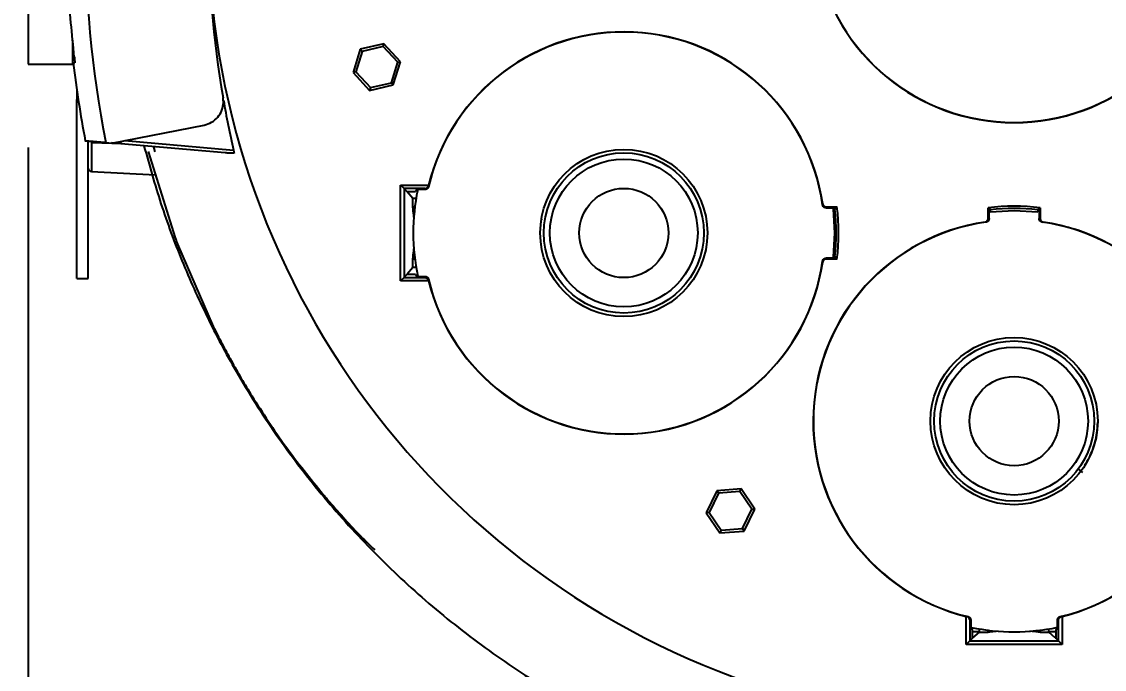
# Model space of a CAD drawing. Header units: inches. Extents: x 0.7 to 44.2, y 3.2 to 34.6.
# Drawn here: x 35.673 to 40.228, y 9.159 to 11.882 of the extents above; entities that cross this region are included whole.
import ezdxf

# ---------------------------------------------------------------- set-up
doc = ezdxf.new("R2010")
doc.units = ezdxf.units.IN
doc.header["$MEASUREMENT"] = 0
doc.layers.add('DIM', color=1, linetype='Continuous')
doc.styles.add('Arial', font='arial.ttf')
doc.dimstyles.new('ETC EU Metric & ANSI.35 Stacked', dxfattribs={"dimscale": 2.666667, "dimtxt": 0.35, "dimasz": 0.4375, "dimexe": 0.35, "dimexo": 0.35, "dimgap": 0.116667, "dimtad": 0, "dimtih": 1, "dimtoh": 1, "dimdec": 0, "dimlfac": 25.4, "dimzin": 4, "dimdsep": 46, "dimtxsty": 'Arial', "dimcen": 0.175, "dimadec": 0, "dimazin": 0, "dimtfac": 0.75, "dimtdec": 0, "dimtofl": 0, "dimtmove": 0, "dimatfit": 3, "dimfxl": 1, "dimtolj": 1, "dimtzin": 0, "dimarcsym": 0})

# ---------------------------------------------------------------- blocks, each defined once
blk = doc.blocks.new('*D0')
at = {"layer": 'Defpoints', "color": 0, "transparency": 16777216}
for p in [(35.7011, 11.703), (43.9251, 11.703), (43.9251, 6.9235)]:
    blk.add_point(p, dxfattribs=at)
at = {"layer": 'DIM', "color": 0, "lineweight": -2, "transparency": 16777216}
for p, q in [((35.7011, 11.353), (35.7011, 6.5735)), ((43.9251, 11.353), (43.9251, 6.5735)), ((36.1386, 6.9235), (38.9042, 6.9235)), ((43.4876, 6.9235), (40.722, 6.9235))]:
    blk.add_line(p, q, dxfattribs=at)
at = {"layer": 'DIM', "color": 0, "transparency": 16777216}
for points in [[(36.1386, 6.9964), (36.1386, 6.8506), (35.7011, 6.9235)], [(43.4876, 6.9964), (43.4876, 6.8506), (43.9251, 6.9235)]]:
    blk.add_solid(points, dxfattribs=at)
at = {"layer": 'DIM', "color": 0, "transparency": 16777216, "char_height": 0.35, "attachment_point": 5, "style": 'Arial'}
for s, insert in [('\\A1;209mm', (39.8131, 7.2189)), ('\\A1;[8.22"]', (39.8131, 6.5825))]:
    blk.add_mtext(s, dxfattribs=dict(at, insert=insert))
blk = doc.blocks.new('*D1')
at = {"layer": 'Defpoints', "color": 0, "transparency": 16777216}
for p in [(34.3731, 12.923), (44.2406, 12.1062), (34.3731, 5.2686)]:
    blk.add_point(p, dxfattribs=at)
at = {"layer": 'DIM', "color": 0, "lineweight": -2, "transparency": 16777216}
for p, q in [((34.3731, 12.573), (34.3731, 4.9186)), ((44.2406, 11.7562), (44.2406, 4.9186)), ((34.8106, 5.2686), (38.3979, 5.2686)), ((43.8031, 5.2686), (40.2158, 5.2686))]:
    blk.add_line(p, q, dxfattribs=at)
at = {"layer": 'DIM', "color": 0, "transparency": 16777216}
for points in [[(34.8106, 5.3415), (34.8106, 5.1957), (34.3731, 5.2686)], [(43.8031, 5.3415), (43.8031, 5.1957), (44.2406, 5.2686)]]:
    blk.add_solid(points, dxfattribs=at)
at = {"layer": 'DIM', "color": 0, "transparency": 16777216, "char_height": 0.35, "attachment_point": 5, "style": 'Arial'}
for s, insert in [('\\A1;251mm', (39.3068, 5.564)), ('\\A1;[9.87"]', (39.3068, 4.9277))]:
    blk.add_mtext(s, dxfattribs=dict(at, insert=insert))
blk = doc.blocks.new('*D2')
at = {"layer": 'Defpoints', "color": 0, "transparency": 16777216}
for p in [(32.6518, 16.4438), (39.3756, 16.4438), (39.8195, 8.2655)]:
    blk.add_point(p, dxfattribs=at)
at = {"layer": 'DIM', "color": 0, "lineweight": -2, "transparency": 16777216}
for p, q in [((39.0256, 16.4438), (32.3018, 16.4438)), ((32.6518, 16.0063), (32.6518, 12.991)), ((32.6518, 8.703), (32.6518, 11.7183)), ((39.4695, 8.2655), (32.3018, 8.2655))]:
    blk.add_line(p, q, dxfattribs=at)
at = {"layer": 'DIM', "color": 0, "transparency": 16777216}
for points in [[(32.5788, 16.0063), (32.7247, 16.0063), (32.6518, 16.4438)], [(32.5788, 8.703), (32.7247, 8.703), (32.6518, 8.2655)]]:
    blk.add_solid(points, dxfattribs=at)
at = {"layer": 'DIM', "color": 0, "transparency": 16777216, "char_height": 0.35, "attachment_point": 5, "style": 'Arial'}
for s, insert in [('\\A1;208mm', (32.6518, 12.65)), ('\\A1;[8.18"]', (32.6518, 12.0137))]:
    blk.add_mtext(s, dxfattribs=dict(at, insert=insert))
blk = doc.blocks.new('*D3')
at = {"layer": 'Defpoints', "color": 0, "transparency": 16777216}
for p in [(30.608, 20.4676), (37.3881, 20.4676), (39.8195, 8.2655)]:
    blk.add_point(p, dxfattribs=at)
at = {"layer": 'DIM', "color": 0, "lineweight": -2, "transparency": 16777216}
for p, q in [((37.0381, 20.4676), (30.258, 20.4676)), ((30.608, 20.0301), (30.608, 15.003)), ((30.608, 8.703), (30.608, 13.7301)), ((39.4695, 8.2655), (30.258, 8.2655))]:
    blk.add_line(p, q, dxfattribs=at)
at = {"layer": 'DIM', "color": 0, "transparency": 16777216}
for points in [[(30.535, 20.0301), (30.6809, 20.0301), (30.608, 20.4676)], [(30.535, 8.703), (30.6809, 8.703), (30.608, 8.2655)]]:
    blk.add_solid(points, dxfattribs=at)
at = {"layer": 'DIM', "color": 0, "transparency": 16777216, "char_height": 0.35, "attachment_point": 5, "style": 'Arial'}
for s, insert in [('\\A1;310mm', (30.608, 14.662)), ('\\A1;[12.20"]', (30.608, 14.0256))]:
    blk.add_mtext(s, dxfattribs=dict(at, insert=insert))

msp = doc.modelspace()

# ---------------------------------------------------------------- linework, layer by layer
for p, q in [((35.7011, 11.9251), (35.7011, 11.703)), ((35.8881, 11.703), (35.8881, 11.804)), ((37.0975, 11.7661), (37.0673, 11.6683)), ((37.1057, 11.7572), (37.0791, 11.671)), ((37.1972, 11.7888), (37.0975, 11.7661)), ((37.1057, 11.7572), (37.0975, 11.7661)), ((37.1936, 11.7773), (37.1057, 11.7572)), ((37.1936, 11.7773), (37.1972, 11.7888)), ((37.255, 11.7112), (37.1936, 11.7773)), ((37.2668, 11.7138), (37.1972, 11.7888)), ((35.8912, 11.7085), (35.896, 11.7089)), ((37.2284, 11.625), (37.255, 11.7112)), ((37.2366, 11.6161), (37.2668, 11.7138)), ((37.255, 11.7112), (37.2668, 11.7138)), ((35.7011, 11.703), (35.8881, 11.703)), ((37.0791, 11.671), (37.0673, 11.6683)), ((37.0673, 11.6683), (37.1369, 11.5933)), ((37.0791, 11.671), (37.1405, 11.6049)), ((37.1369, 11.5933), (37.2366, 11.6161)), ((37.1405, 11.6049), (37.2284, 11.625)), ((37.2284, 11.625), (37.2366, 11.6161)), ((35.9051, 11.5968), (35.9051, 11.5547)), ((37.1405, 11.6049), (37.1369, 11.5933)), ((35.9051, 11.5547), (35.9113, 11.5547)), ((35.9051, 10.803), (35.9051, 11.5547)), ((36.0531, 11.3719), (36.4408, 11.4473)), ((35.9531, 10.803), (35.9531, 11.3812)), ((35.9673, 11.3794), (35.9673, 11.3723)), ((36.0954, 11.3682), (35.9673, 11.3723)), ((35.9673, 11.3723), (35.9673, 11.2518)), ((36.0268, 11.3742), (36.0531, 11.3719)), ((36.0899, 11.3687), (36.0517, 11.3721)), ((36.5289, 11.3303), (36.0899, 11.3687)), ((36.1067, 11.3824), (36.5638, 11.3424)), ((36.228, 11.3564), (36.2338, 11.3345)), ((36.2056, 11.3367), (36.3188, 10.9731)), ((35.9673, 11.2518), (36.2364, 11.2377)), ((37.2818, 11.1804), (37.267, 11.1953)), ((37.267, 11.1953), (37.3852, 11.1953)), ((37.267, 10.7921), (37.267, 11.1953)), ((37.3701, 11.1804), (37.2818, 11.1804)), ((37.2818, 11.1804), (37.2818, 10.807)), ((37.2818, 11.1804), (37.2935, 11.1687)), ((37.2935, 11.1687), (37.3296, 11.1687)), ((37.3193, 11.1392), (37.2951, 11.1669)), ((37.3697, 11.1759), (37.344, 11.1759)), ((37.3852, 11.1953), (37.3848, 11.1935)), ((37.3193, 11.1032), (37.3193, 11.1392)), ((37.3324, 11.1392), (37.3193, 11.1392)), ((37.3193, 11.1032), (37.3297, 11.1045)), ((37.327, 11.0932), (37.3199, 11.0924)), ((39.0573, 11.0989), (39.0813, 11.0989)), ((39.0576, 11.1032), (39.103, 11.1032)), ((39.0864, 11.0937), (39.0921, 10.9937)), ((39.0864, 11.0937), (39.0946, 11.0937)), ((39.103, 11.1032), (39.0946, 11.0937)), ((39.7386, 11.0543), (39.7386, 11.0998)), ((39.7386, 11.0998), (39.7481, 11.0913)), ((39.7429, 11.0541), (39.7429, 11.0781)), ((39.7476, 11.0831), (39.8481, 11.0888)), ((39.7481, 11.0832), (39.7481, 11.0913)), ((39.8481, 11.0888), (39.9484, 11.0831)), ((39.9576, 11.0998), (39.9481, 11.0913)), ((39.9481, 11.0913), (39.9481, 11.0823)), ((39.9533, 11.0781), (39.9533, 11.0541)), ((39.9576, 11.0998), (39.9576, 11.0543)), ((39.0921, 10.9937), (39.0864, 10.8934)), ((36.3285, 10.9469), (36.4788, 10.6012)), ((37.3199, 10.895), (37.3293, 10.8939)), ((39.0813, 10.8885), (39.0573, 10.8885)), ((39.0946, 10.8937), (39.0864, 10.8937)), ((39.103, 10.8842), (39.0946, 10.8937)), ((37.3193, 10.8482), (37.2951, 10.8205)), ((37.3193, 10.8482), (37.3193, 10.8842)), ((37.3295, 10.8829), (37.3193, 10.8842)), ((37.3324, 10.8482), (37.3193, 10.8482)), ((39.103, 10.8842), (39.0576, 10.8842)), ((35.9051, 10.803), (35.9531, 10.803)), ((37.2818, 10.807), (37.267, 10.7921)), ((37.2818, 10.807), (37.2935, 10.8187)), ((37.2818, 10.807), (37.3701, 10.807)), ((37.3296, 10.8187), (37.2935, 10.8187)), ((37.344, 10.8114), (37.3697, 10.8114)), ((37.3852, 10.7921), (37.267, 10.7921)), ((37.3848, 10.7939), (37.3852, 10.7921)), ((40.1371, 9.9866), (40.1189, 10.0011)), ((38.5973, 9.9099), (38.5529, 9.8177)), ((38.6041, 9.8999), (38.565, 9.8186)), ((38.6993, 9.9175), (38.5973, 9.9099)), ((38.6041, 9.8999), (38.5973, 9.9099)), ((38.694, 9.9066), (38.6041, 9.8999)), ((38.694, 9.9066), (38.6993, 9.9175)), ((38.7448, 9.8321), (38.694, 9.9066)), ((38.7569, 9.833), (38.6993, 9.9175)), ((38.565, 9.8186), (38.5529, 9.8177)), ((38.5529, 9.8177), (38.6105, 9.7332)), ((38.565, 9.8186), (38.6158, 9.7441)), ((38.7057, 9.7508), (38.7448, 9.8321)), ((38.7125, 9.7408), (38.7569, 9.833)), ((38.7448, 9.8321), (38.7569, 9.833)), ((38.6158, 9.7441), (38.7057, 9.7508)), ((38.7057, 9.7508), (38.7125, 9.7408)), ((38.6158, 9.7441), (38.6105, 9.7332)), ((38.6105, 9.7332), (38.7125, 9.7408)), ((39.6465, 9.2637), (39.6465, 9.382)), ((39.6465, 9.382), (39.6483, 9.3816)), ((39.6614, 9.3668), (39.6614, 9.2786)), ((39.6658, 9.3664), (39.6658, 9.3407)), ((40.0303, 9.3407), (40.0303, 9.3664)), ((40.0348, 9.2786), (40.0348, 9.3668)), ((40.0479, 9.3816), (40.0497, 9.382)), ((40.0497, 9.382), (40.0497, 9.2637)), ((39.6731, 9.2903), (39.6731, 9.3264)), ((39.7026, 9.3176), (39.6731, 9.3176)), ((39.6749, 9.2919), (39.7026, 9.3161)), ((39.7026, 9.3161), (39.7026, 9.3292)), ((39.7026, 9.3161), (39.7386, 9.3161)), ((39.7386, 9.3161), (39.7373, 9.3264)), ((39.7486, 9.3238), (39.7494, 9.3166)), ((39.9468, 9.3166), (39.9479, 9.326)), ((39.9588, 9.3263), (39.9576, 9.3161)), ((39.9576, 9.3161), (39.9936, 9.3161)), ((39.9936, 9.3161), (39.9936, 9.3292)), ((40.0231, 9.3176), (39.9936, 9.3176)), ((40.0213, 9.2919), (39.9936, 9.3161)), ((40.0231, 9.3264), (40.0231, 9.2903)), ((39.6614, 9.2786), (39.6465, 9.2637)), ((40.0497, 9.2637), (39.6465, 9.2637)), ((39.6614, 9.2786), (39.6731, 9.2903)), ((39.6614, 9.2786), (40.0348, 9.2786)), ((40.0348, 9.2786), (40.0231, 9.2903)), ((40.0348, 9.2786), (40.0497, 9.2637))]:
    msp.add_line(p, q)
for centre, radius in [((38.2062, 10.9937), 0.3516), ((38.2062, 10.9937), 0.3367), ((38.2062, 10.9937), 0.3108), ((38.2062, 10.9937), 0.1875), ((39.8481, 10.203), 0.3516), ((39.8481, 10.203), 0.3367), ((39.8481, 10.203), 0.3108), ((39.8481, 10.203), 0.1875)]:
    msp.add_circle(centre, radius)
for centre, radius, start, end in [((40.8431, 12.303), 4.905, 169.0849, 190.9151), ((40.8431, 12.303), 4.3858, 170.2774, 189.7226), ((39.8431, 12.303), 3.386, 181.3042, 254.3542), ((39.8481, 12.303), 0.8445, 193.2724, 351.745), ((39.8481, 12.303), 0.8454, 193.7937, 351.2877), ((38.2062, 10.9937), 0.8445, 8.0389, 166.7276), ((38.2062, 10.9937), 0.8454, 8.3204, 166.2063), ((40.8431, 12.303), 4.9882, 186.8467, 190.6448), ((40.8431, 12.303), 4.3858, 189.8544, 192.6526), ((36.0283, 11.3824), 0.0631, 347.4489, 357.2153), ((35.9681, 11.2667), 0.015, 180, 267), ((38.2062, 10.9937), 0.8858, 168.2179, 191.8617), ((38.2062, 10.9937), 0.8939, 353.5771, 6.4229), ((38.2062, 10.9937), 0.9034, 353.0399, 6.9601), ((39.8481, 10.203), 0.9034, 83.0399, 96.9601), ((39.8481, 10.203), 0.8939, 83.5771, 96.4229), ((39.8481, 10.203), 0.8454, 98.3204, 256.2063), ((39.8481, 10.203), 0.8445, 98.0389, 256.7276), ((39.8481, 10.203), 0.8445, 283.2724, 81.9611), ((39.8481, 10.203), 0.8454, 283.7937, 81.6796), ((38.2062, 10.9937), 0.8445, 193.2724, 351.9611), ((38.2062, 10.9937), 0.8454, 193.7937, 351.6796), ((39.8481, 10.203), 0.8858, 258.2179, 281.8617)]:
    msp.add_arc(centre, radius, start, end)
for centre, major_axis, ratio, start_param, end_param in [((37.2954, 11.1817), (0, 0.015), 0.122785, 2.624554, 3.001966), ((38.2062, 10.4882), (0, 1.1844), 0.904333, 0.952409, 0.958702), ((38.2062, 11.0994), (0, 0.8486), 0.989844, 1.475294, 1.480531), ((37.3083, 10.9937), (0, 0.1364), 0.122792, 5.222542, 5.521169), ((38.2062, 11.1524), (0, 0.8702), 0.979895, 4.650865, 4.655821), ((38.2062, 10.1026), (0, 1.4876), 0.800731, 5.441551, 5.445467), ((40.7392, 10.203), (1.4876, 0), 0.800731, 2.299958, 2.303875), ((38.957, 10.203), (1.4876, 0), 0.800731, 0.837718, 0.841635), ((39.6894, 10.203), (0.8702, 0), 0.979895, 1.509272, 1.514229), ((40.0068, 10.203), (0.8702, 0), 0.979895, 1.627364, 1.63232), ((37.3083, 10.9937), (0, 0.1364), 0.122792, 3.903609, 4.202236), ((38.2062, 10.835), (0, 0.8702), 0.979895, 4.768957, 4.773913), ((38.2062, 11.8848), (0, 1.4876), 0.800731, 3.979311, 3.983227), ((37.2954, 10.8056), (0, 0.015), 0.122785, 0.139626, 0.517039), ((38.2062, 11.4992), (0, 1.1844), 0.904333, 2.18289, 2.189184), ((38.2062, 10.8879), (0, 0.8486), 0.989844, 1.661062, 1.666299), ((39.7423, 10.203), (0.8486, 0), 0.989844, 4.616887, 4.622124), ((39.9538, 10.203), (0.8486, 0), 0.989844, 4.802654, 4.807891), ((40.3536, 10.203), (1.1844, 0), 0.904333, 4.094001, 4.100295), ((39.6601, 9.2921), (0.015, 0), 0.122785, 5.766147, 6.143559), ((39.8481, 9.3051), (0.1364, 0), 0.122792, 2.080949, 2.379577), ((39.8481, 9.3051), (0.1364, 0), 0.122792, 0.762016, 1.060643), ((40.0361, 9.2921), (0.015, 0), 0.122785, 3.281219, 3.658631), ((39.3426, 10.203), (1.1844, 0), 0.904333, 5.324483, 5.330777)]:
    msp.add_ellipse(centre, major_axis=major_axis, ratio=ratio, start_param=start_param, end_param=end_param)
for points, knots in [([(35.8945, 11.7337), (35.8849, 11.8294), (35.8702, 11.9763), (35.8653, 12.1238), (35.8636, 12.1751)], [0, 0, 0, 0, 0.652061, 1, 1, 1, 1]), ([(35.8945, 11.7337), (35.8948, 11.7309), (35.8954, 11.7253), (35.896, 11.7178), (35.8963, 11.7122), (35.8962, 11.7093), (35.896, 11.709), (35.896, 11.7089)], [0, 0, 0, 0, 0.215764, 0.431522, 0.647398, 0.86336, 1, 1, 1, 1]), ([(36.4408, 11.4473), (36.4517, 11.4505), (36.4734, 11.457), (36.4995, 11.4798), (36.5169, 11.5091), (36.523, 11.5382), (36.521, 11.5559), (36.5203, 11.5623)], [0, 0, 0, 0, 0.218818, 0.437649, 0.656092, 0.873718, 1, 1, 1, 1]), ([(35.9413, 11.3817), (35.9409, 11.3817), (35.94, 11.3818), (35.9484, 11.3811), (35.9649, 11.3797), (35.9821, 11.3781), (35.995, 11.377), (36.0041, 11.3762), (36.0146, 11.3753), (36.0222, 11.3746), (36.0268, 11.3742)], [0, 0, 0, 0, 0.226313, 0.631353, 0.834048, 0.914715, 0.943912, 0.959755, 0.97571, 1, 1, 1, 1]), ([(36.1877, 11.3602), (36.2104, 11.2786), (36.2559, 11.1152), (36.3453, 10.8753), (36.4505, 10.6399), (36.581, 10.3953), (36.7397, 10.1453), (36.9294, 9.8954), (37.1396, 9.6617), (37.37, 9.4449), (37.6208, 9.2459), (37.8711, 9.0799), (38.1143, 8.9439), (38.347, 8.834), (38.5882, 8.7382), (38.7547, 8.6884), (38.8381, 8.6634)], [0, 0, 0, 0, 0.064098, 0.128487, 0.19378, 0.259382, 0.338386, 0.417941, 0.496821, 0.57625, 0.6574, 0.73914, 0.803602, 0.868357, 0.934023, 1, 1, 1, 1]), ([(36.5638, 11.3424), (36.5642, 11.3405), (36.5648, 11.3378), (36.5656, 11.3346), (36.5662, 11.3317), (36.5666, 11.3301), (36.5668, 11.3291)], [0, 0, 0, 0, 0.3436185, 0.5136035, 0.6886794, 1, 1, 1, 1]), ([(36.5668, 11.3291), (36.5569, 11.3291), (36.5442, 11.3291), (36.5316, 11.3301), (36.5289, 11.3303)], [0, 0, 0, 0, 0.780788, 1, 1, 1, 1]), ([(37.344, 11.1759), (37.3435, 11.1759), (37.342, 11.1759), (37.3393, 11.1758), (37.3364, 11.1756), (37.3342, 11.1752), (37.3337, 11.1749), (37.3335, 11.1748)], [0, 0, 0, 0, 0.082168, 0.306264, 0.534946, 0.764555, 1, 1, 1, 1]), ([(37.3843, 11.1876), (37.384, 11.1866), (37.3832, 11.1839), (37.3805, 11.1802), (37.3763, 11.1772), (37.3724, 11.176), (37.3702, 11.176), (37.3697, 11.1759)], [0, 0, 0, 0, 0.159616, 0.413178, 0.666476, 0.91794, 1, 1, 1, 1]), ([(37.3701, 11.1804), (37.3701, 11.1804), (37.372, 11.1806), (37.3757, 11.1817), (37.3802, 11.1851), (37.3834, 11.1892), (37.3844, 11.1922), (37.3848, 11.1935)], [0, 0, 0, 0, 0.006138, 0.313698, 0.619783, 0.837987, 1, 1, 1, 1]), ([(37.3848, 11.1935), (37.3847, 11.1923), (37.3845, 11.1903), (37.3843, 11.1884), (37.3843, 11.1876)], [0, 0, 0, 0, 0.6043492, 1, 1, 1, 1]), ([(39.0425, 11.1118), (39.0425, 11.1126), (39.0426, 11.1141), (39.0427, 11.1155), (39.0427, 11.116)], [0, 0, 0, 0, 0.607349, 1, 1, 1, 1]), ([(39.0427, 11.116), (39.0432, 11.1144), (39.044, 11.1111), (39.0472, 11.107), (39.0515, 11.1042), (39.0552, 11.1032), (39.0572, 11.1032), (39.0576, 11.1032)], [0, 0, 0, 0, 0.237631, 0.475284, 0.71236, 0.948558, 1, 1, 1, 1]), ([(37.3199, 11.0924), (37.3197, 11.0936), (37.3195, 11.0962), (37.3193, 11.1001), (37.3193, 11.1025), (37.3193, 11.1032)], [0, 0, 0, 0, 0.412487, 0.824887, 1, 1, 1, 1]), ([(39.0573, 11.0989), (39.0566, 11.0989), (39.0544, 11.099), (39.0507, 11.1001), (39.0467, 11.1029), (39.0436, 11.107), (39.0429, 11.1102), (39.0425, 11.1118)], [0, 0, 0, 0, 0.101229, 0.305344, 0.540043, 0.77531, 1, 1, 1, 1]), ([(39.0813, 11.0989), (39.0818, 11.0989), (39.0834, 11.0988), (39.0861, 11.0988), (39.0889, 11.0986), (39.0909, 11.0983), (39.0913, 11.0981), (39.0914, 11.098)], [0, 0, 0, 0, 0.100056, 0.322332, 0.546536, 0.77142, 1, 1, 1, 1]), ([(39.7429, 11.0781), (39.7429, 11.0786), (39.7429, 11.0802), (39.743, 11.0829), (39.7432, 11.0856), (39.7435, 11.0876), (39.7437, 11.088), (39.7438, 11.0882)], [0, 0, 0, 0, 0.100056, 0.322332, 0.546536, 0.77142, 1, 1, 1, 1]), ([(39.9524, 11.0882), (39.9525, 11.088), (39.9527, 11.0877), (39.953, 11.0857), (39.9532, 11.083), (39.9533, 11.0803), (39.9533, 11.0786), (39.9533, 11.0781)], [0, 0, 0, 0, 0.221883, 0.444214, 0.668056, 0.892904, 1, 1, 1, 1]), ([(37.8589, 11.0491), (37.8592, 11.0491), (37.8597, 11.0491), (37.8605, 11.0495), (37.8611, 11.0501), (37.8614, 11.0508), (37.8615, 11.0513), (37.8615, 11.0515)], [0, 0, 0, 0, 0.207774, 0.415901, 0.622176, 0.846783, 1, 1, 1, 1]), ([(39.7258, 11.0395), (39.7274, 11.0399), (39.7307, 11.0407), (39.7348, 11.044), (39.7376, 11.0482), (39.7386, 11.0519), (39.7386, 11.054), (39.7386, 11.0543)], [0, 0, 0, 0, 0.237631, 0.475284, 0.71236, 0.948558, 1, 1, 1, 1]), ([(39.73, 11.0393), (39.7291, 11.0393), (39.7277, 11.0394), (39.7263, 11.0395), (39.7258, 11.0395)], [0, 0, 0, 0, 0.607349, 1, 1, 1, 1]), ([(39.7429, 11.0541), (39.7429, 11.0534), (39.7428, 11.0513), (39.7417, 11.0476), (39.739, 11.0436), (39.7349, 11.0404), (39.7316, 11.0396), (39.73, 11.0393)], [0, 0, 0, 0, 0.098186, 0.296067, 0.530767, 0.766015, 1, 1, 1, 1]), ([(39.9662, 11.0393), (39.9655, 11.0394), (39.9634, 11.0398), (39.9599, 11.0414), (39.9563, 11.0446), (39.9537, 11.0491), (39.9534, 11.0524), (39.9533, 11.0541)], [0, 0, 0, 0, 0.098195, 0.296067, 0.532774, 0.768704, 1, 1, 1, 1]), ([(39.9576, 11.0543), (39.9577, 11.0527), (39.9581, 11.0493), (39.9606, 11.0448), (39.9644, 11.0414), (39.968, 11.0399), (39.97, 11.0396), (39.9704, 11.0395)], [0, 0, 0, 0, 0.235641, 0.471271, 0.707249, 0.944054, 1, 1, 1, 1]), ([(39.9704, 11.0395), (39.9696, 11.0395), (39.9682, 11.0394), (39.9668, 11.0393), (39.9662, 11.0393)], [0, 0, 0, 0, 0.607349, 1, 1, 1, 1]), ([(36.3188, 10.9731), (36.3204, 10.9688), (36.3236, 10.96), (36.3269, 10.9513), (36.3285, 10.9469)], [0, 0, 0, 0, 0.499983, 1, 1, 1, 1]), ([(37.3193, 10.8842), (37.3193, 10.8859), (37.3194, 10.8892), (37.3196, 10.8928), (37.3198, 10.8945), (37.3199, 10.895)], [0, 0, 0, 0, 0.417392, 0.834938, 1, 1, 1, 1]), ([(39.0425, 10.8756), (39.0426, 10.8763), (39.043, 10.8784), (39.0447, 10.882), (39.048, 10.8856), (39.0525, 10.8881), (39.0557, 10.8884), (39.0573, 10.8885)], [0, 0, 0, 0, 0.10112, 0.304982, 0.541658, 0.777543, 1, 1, 1, 1]), ([(39.0914, 10.8894), (39.0913, 10.8893), (39.0909, 10.8891), (39.089, 10.8888), (39.0863, 10.8886), (39.0835, 10.8885), (39.0818, 10.8885), (39.0813, 10.8885)], [0, 0, 0, 0, 0.221883, 0.444214, 0.668056, 0.892904, 1, 1, 1, 1]), ([(39.0427, 10.8714), (39.0427, 10.8722), (39.0426, 10.8736), (39.0425, 10.875), (39.0425, 10.8756)], [0, 0, 0, 0, 0.607349, 1, 1, 1, 1]), ([(39.0576, 10.8842), (39.0559, 10.8841), (39.0525, 10.8837), (39.0481, 10.8811), (39.0447, 10.8773), (39.0432, 10.8738), (39.0428, 10.8717), (39.0427, 10.8714)], [0, 0, 0, 0, 0.235641, 0.471271, 0.707249, 0.944054, 1, 1, 1, 1]), ([(37.3335, 10.8126), (37.3337, 10.8125), (37.3341, 10.8122), (37.3361, 10.8118), (37.3389, 10.8116), (37.3417, 10.8115), (37.3434, 10.8114), (37.344, 10.8114)], [0, 0, 0, 0, 0.220811, 0.441948, 0.667498, 0.896783, 1, 1, 1, 1]), ([(37.3697, 10.8114), (37.3707, 10.8114), (37.3735, 10.8112), (37.3777, 10.8094), (37.3815, 10.8061), (37.3835, 10.8026), (37.3841, 10.8004), (37.3843, 10.7998)], [0, 0, 0, 0, 0.159724, 0.409626, 0.659763, 0.911657, 1, 1, 1, 1]), ([(37.3701, 10.807), (37.3701, 10.807), (37.3716, 10.8068), (37.3751, 10.8059), (37.3796, 10.803), (37.3832, 10.7987), (37.3843, 10.7954), (37.3848, 10.7939)], [0, 0, 0, 0, 0.006138, 0.254994, 0.577239, 0.809771, 1, 1, 1, 1]), ([(37.3843, 10.7998), (37.3844, 10.7986), (37.3846, 10.7966), (37.3847, 10.7946), (37.3848, 10.7939)], [0, 0, 0, 0, 0.60643, 1, 1, 1, 1]), ([(36.4788, 10.6012), (36.491, 10.577), (36.5154, 10.5286), (36.5414, 10.4809), (36.5545, 10.4571)], [0, 0, 0, 0, 0.499467, 1, 1, 1, 1]), ([(36.5545, 10.4571), (36.5684, 10.4322), (36.5965, 10.3823), (36.6263, 10.3335), (36.6412, 10.309)], [0, 0, 0, 0, 0.499294, 1, 1, 1, 1]), ([(36.6412, 10.309), (36.6873, 10.2375), (36.7798, 10.0938), (36.8877, 9.961), (36.9419, 9.8943)], [0, 0, 0, 0, 0.4973002, 1, 1, 1, 1]), ([(40.1982, 10.1971), (40.1982, 10.1944), (40.1979, 10.1811), (40.1963, 10.1624), (40.1922, 10.136), (40.1875, 10.1152), (40.1799, 10.0896), (40.1723, 10.0696), (40.1604, 10.0434), (40.1513, 10.0278), (40.1448, 10.0168)], [0, 0, 0, 0, 0.0420239, 0.2102856, 0.2943505, 0.4626146, 0.5466785, 0.7149403, 0.7990052, 1, 1, 1, 1]), ([(36.9419, 9.8943), (36.9445, 9.8913), (36.9496, 9.8851), (36.9548, 9.879), (36.9575, 9.876)], [0, 0, 0, 0, 0.499818, 1, 1, 1, 1]), ([(36.9575, 9.876), (36.9592, 9.8739), (36.9628, 9.8697), (36.9665, 9.8655), (36.9683, 9.8634)], [0, 0, 0, 0, 0.499879, 1, 1, 1, 1]), ([(36.9683, 9.8634), (37.0114, 9.8143), (37.0724, 9.7447), (37.1389, 9.6805), (37.1584, 9.6616)], [0, 0, 0, 0, 0.70679, 1, 1, 1, 1]), ([(39.6614, 9.3668), (39.6614, 9.3669), (39.6612, 9.3684), (39.6603, 9.3718), (39.6574, 9.3763), (39.6531, 9.38), (39.6498, 9.3811), (39.6483, 9.3816)], [0, 0, 0, 0, 0.006138, 0.254994, 0.577239, 0.809771, 1, 1, 1, 1]), ([(39.6483, 9.3816), (39.6495, 9.3815), (39.6514, 9.3813), (39.6534, 9.3811), (39.6542, 9.381)], [0, 0, 0, 0, 0.604349, 1, 1, 1, 1]), ([(39.6542, 9.381), (39.6552, 9.3807), (39.6579, 9.3799), (39.6616, 9.3773), (39.6646, 9.3731), (39.6657, 9.3692), (39.6658, 9.367), (39.6658, 9.3664)], [0, 0, 0, 0, 0.157404, 0.410985, 0.664295, 0.915773, 1, 1, 1, 1]), ([(39.6658, 9.3407), (39.6658, 9.3403), (39.6659, 9.3387), (39.666, 9.336), (39.6662, 9.3331), (39.6666, 9.331), (39.6669, 9.3305), (39.667, 9.3303)], [0, 0, 0, 0, 0.0821676, 0.3062639, 0.5349455, 0.7645548, 1, 1, 1, 1]), ([(40.0292, 9.3303), (40.0293, 9.3305), (40.0296, 9.3309), (40.03, 9.3329), (40.0302, 9.3357), (40.0303, 9.3385), (40.0303, 9.3402), (40.0303, 9.3407)], [0, 0, 0, 0, 0.2208107, 0.4419479, 0.6674981, 0.8967834, 1, 1, 1, 1]), ([(40.0303, 9.3664), (40.0304, 9.3675), (40.0306, 9.3702), (40.0323, 9.3744), (40.0357, 9.3782), (40.0392, 9.3803), (40.0414, 9.3809), (40.042, 9.381)], [0, 0, 0, 0, 0.157413, 0.407293, 0.657414, 0.909287, 1, 1, 1, 1]), ([(40.0348, 9.3668), (40.0348, 9.3669), (40.035, 9.3684), (40.0359, 9.3718), (40.0388, 9.3763), (40.0431, 9.38), (40.0464, 9.3811), (40.0479, 9.3816)], [0, 0, 0, 0, 0.006138, 0.254994, 0.577239, 0.809771, 1, 1, 1, 1]), ([(40.042, 9.381), (40.0432, 9.3811), (40.0452, 9.3813), (40.0471, 9.3815), (40.0479, 9.3816)], [0, 0, 0, 0, 0.60643, 1, 1, 1, 1]), ([(39.7494, 9.3166), (39.7481, 9.3165), (39.7456, 9.3162), (39.7416, 9.3161), (39.7393, 9.3161), (39.7386, 9.3161)], [0, 0, 0, 0, 0.412487, 0.824887, 1, 1, 1, 1]), ([(39.9576, 9.3161), (39.9559, 9.3161), (39.9526, 9.3161), (39.9489, 9.3164), (39.9473, 9.3166), (39.9468, 9.3166)], [0, 0, 0, 0, 0.417392, 0.834938, 1, 1, 1, 1])]:
    msp.add_open_spline(points, degree=3, knots=knots)

# ---------------------------------------------------------------- dimensions: what is measured, and where the dimension line sits
at = {"layer": 'DIM'}
for base, p2, picture, middle in [((30.608, 20.4676), (37.3881, 20.4676), '*D3', (30.608, 14.3665)), ((32.6518, 16.4438), (39.3756, 16.4438), '*D2', (32.6518, 12.3546))]:
    dim = msp.add_linear_dim(base=base, p1=(39.8195, 8.2655), p2=p2, angle=90, dimstyle='ETC EU Metric & ANSI.35 Stacked', override={"dimpost": 'mm\\X'}, dxfattribs=at)
    dim.commit()
    dim.dimension.update_dxf_attribs({"geometry": picture, "text_midpoint": middle})
for base, p1, p2, picture, middle in [((34.3731, 5.2686), (44.2406, 12.1062), (34.3731, 12.923), '*D1', (39.3068, 5.2686)), ((43.9251, 6.9235), (35.7011, 11.703), (43.9251, 11.703), '*D0', (39.8131, 6.9235))]:
    dim = msp.add_linear_dim(base=base, p1=p1, p2=p2, dimstyle='ETC EU Metric & ANSI.35 Stacked', override={"dimpost": 'mm\\X'}, dxfattribs=at)
    dim.commit()
    dim.dimension.update_dxf_attribs({"geometry": picture, "text_midpoint": middle})

doc.saveas('drawing.dxf')
